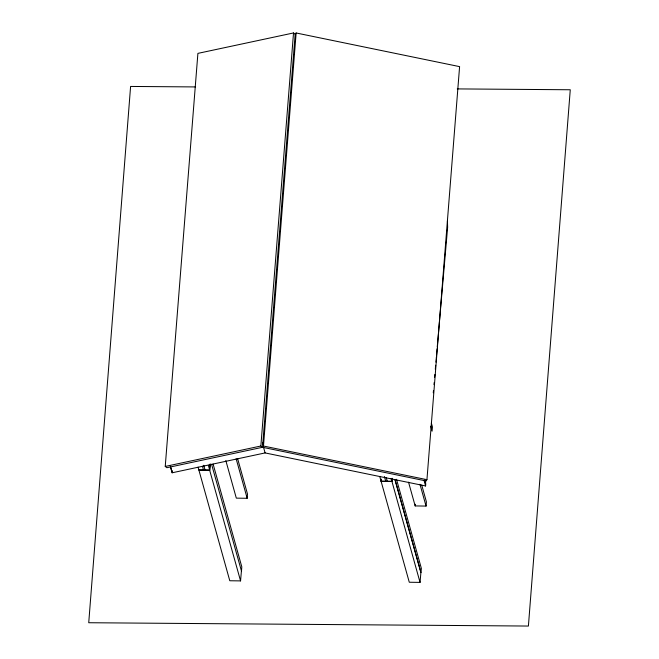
<?xml version="1.0" encoding="UTF-8"?>
<svg xmlns="http://www.w3.org/2000/svg" width="659" height="659" viewBox="0 0 659 659"><rect width="100%" height="100%" fill="white"/><g stroke="black" fill="none" stroke-linecap="round" stroke-linejoin="round"><path stroke-width="0.99" d="M165.236 466.448L197.898 53.379L293.519 32.95L295.174 34.219L262.521 447.288L166.9 467.717L165.236 466.448L260.857 446.011L262.521 447.288L425.986 480.938L426.941 479.686L459.595 66.625L296.138 32.975L295.174 34.219M424.709 480.106L425.763 483.863L425.59 485.963L265.099 452.922L172.123 472.791L172.287 470.691M198.071 467.157L229.785 580.752L240.56 580.9L209.644 470.172L198.87 470.024L209.702 470.114L210.188 463.952M225.823 460.567L236.317 498.138L247.174 498.286L247.504 494.085L237.569 458.491M260.857 446.011L293.519 32.95M262.521 447.288L263.476 446.036L296.138 32.975M381.248 479.2L381.083 481.251L391.85 481.399L392.154 478.261M425.541 483.072L425.698 481.021M209.644 470.172L210.147 464.29M240.56 580.9L241.4 571.098M262.743 444.487L262.925 442.387M381.248 479.291L381.083 481.251L391.916 481.342L392.105 478.459M421.711 485.049L426.414 501.878L426.052 506.079L415.17 505.931L415.31 504.25M379.749 476.473L409.28 582.243L420.047 582.391L420.895 572.589L394.906 479.521M433.276 392.822L433.449 390.771M433.984 384.642L434.157 382.599M434.602 377.483L434.874 374.419M435.311 369.304L435.665 365.218M435.937 362.145L436.382 357.038M436.555 354.995L437.09 348.858M437.263 346.815L447.634 227.207L447.42 220.922M195.319 86.93L130.597 86.444L88.734 622.73L528.403 626.05L570.266 89.764L457.264 88.907M263.476 446.036L426.941 479.686M431.34 423.012L432.444 426.974L432.09 431.167L430.706 426.216M424.025 480.337L425.59 485.963M419.964 484.299L426.052 506.079M408.531 482.166L415.17 505.931M396.487 479.282L421.365 568.396L421.002 572.597L395.021 479.521M391.116 478.475L420.047 582.391M386.207 477.478L387.27 481.301M384.386 476.506L385.721 481.292M263.526 447.296L265.099 452.922M236.128 458.738L247.174 498.286M213.104 464.076L241.812 566.897L241.482 571.098L211.588 464.323M208.368 465.328L209.702 470.114M203.73 465.295L205.064 470.073M202.445 466.234L203.516 470.056M170.59 466.844L171.925 471.622M170.294 466.234L172.123 472.791"/></g></svg>
